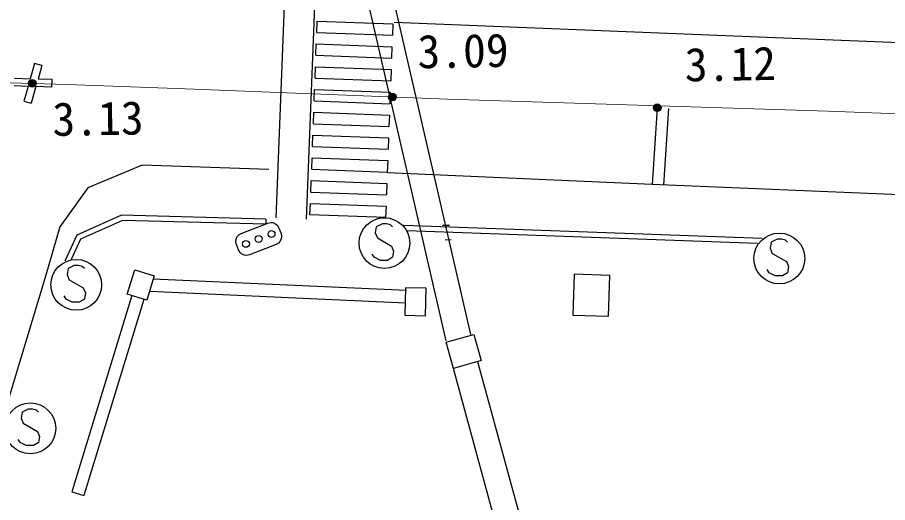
# Model space of a CAD drawing. Units: millimetres, scale not verified. Extents: x 40000 to 680000, y 20000 to 380000.
# Drawn here: x 387847 to 422126, y 267870 to 286966 of the extents above; entities that cross this region are included whole.
import ezdxf
from ezdxf.enums import TextEntityAlignment as Align

# ---------------------------------------------------------------- set-up
doc = ezdxf.new("R2010")
doc.units = ezdxf.units.MM
doc.header["$LTSCALE"] = 1000
doc.linetypes.add('CHAIN', pattern=[18.5, 12, -1.5, 3.5, -1.5])
for name, color, linetype, lineweight in [('M-BGD', 7, 'Continuous', 25), ('M-BGD-EXST', 7, 'Continuous', 25), ('M-BMK', 2, 'CHAIN', 13), ('M-STR-STRC', 7, 'Continuous', 25)]:
    doc.layers.add(name, color=color, linetype=linetype, lineweight=lineweight)
doc.styles.add('ＭＳ ゴシック', font='')
doc.styles.get('ＭＳ ゴシック').set_extended_font_data('MS Gothic')

msp = doc.modelspace()

# ---------------------------------------------------------------- linework, layer by layer
at = {"layer": 'M-BGD'}
for p, q in [((404738, 274242), (400621, 292123)), ((405710, 274480), (401595, 292348)), ((398413, 288982), (398025, 279075)), ((399613, 288935), (399224, 279028)), ((399638, 286372), (399654, 286821)), ((399654, 286821), (402634, 286711)), ((402634, 286711), (402618, 286263)), ((402687, 286778), (436229, 285430)), ((399638, 286372), (402618, 286263)), ((399605, 285475), (399621, 285924)), ((399621, 285924), (402601, 285814)), ((402601, 285814), (402585, 285365)), ((399605, 285475), (402585, 285365)), ((388525, 285158), (388353, 284549)), ((388814, 285076), (388525, 285158)), ((388814, 285076), (388662, 284539)), ((399572, 284578), (399588, 285027)), ((399588, 285027), (402568, 284917)), ((402568, 284917), (402552, 284468)), ((387729, 284570), (388353, 284549)), ((389213, 284521), (388662, 284539)), ((389203, 284221), (389213, 284521)), ((399572, 284578), (402552, 284468)), ((388269, 284252), (387719, 284270)), ((388269, 284252), (388105, 283672)), ((388578, 284241), (388393, 283590)), ((389203, 284221), (388578, 284241)), ((399539, 283681), (399555, 284129)), ((399555, 284129), (402535, 284019)), ((402535, 284019), (402519, 283571)), ((388105, 283672), (388393, 283590)), ((399539, 283681), (402519, 283571)), ((399506, 282784), (399522, 283232)), ((399522, 283232), (402502, 283122)), ((413051, 283412), (412851, 280395)), ((413500, 283382), (413300, 280365)), ((402502, 283122), (402485, 282674)), ((399506, 282784), (402485, 282674)), ((399472, 281886), (399489, 282335)), ((399489, 282335), (402469, 282225)), ((402469, 282225), (402452, 281776)), ((399472, 281886), (402452, 281776)), ((399439, 280989), (399456, 281438)), ((399456, 281438), (402436, 281328)), ((392762, 281154), (390622, 280263)), ((397758, 280984), (392762, 281154)), ((402436, 281328), (402419, 280879)), ((399439, 280989), (402419, 280879)), ((412851, 280395), (402429, 280850)), ((399406, 280092), (399423, 280541)), ((399423, 280541), (402403, 280431)), ((402403, 280431), (402386, 279982)), ((390622, 280263), (389522, 278719)), ((399406, 280092), (402386, 279982)), ((436431, 279407), (412851, 280395)), ((399373, 279195), (399390, 279643)), ((399390, 279643), (402369, 279533)), ((402369, 279533), (402353, 279085)), ((391948, 279180), (390188, 278389)), ((397637, 279030), (391948, 279180)), ((402353, 279085), (399373, 279195)), ((389522, 278719), (388969, 276818)), ((391988, 278978), (390339, 278237)), ((397632, 278831), (391988, 278978)), ((396666, 278463), (397716, 278868)), ((397637, 279030), (397632, 278831)), ((397716, 278868), (397827, 278892)), ((397827, 278892), (397916, 278888)), ((397916, 278888), (398016, 278840)), ((398016, 278840), (398092, 278782)), ((398092, 278782), (398152, 278675)), ((417181, 278268), (403070, 278777)), ((404598, 278785), (404872, 278791)), ((390188, 278389), (389716, 277368)), ((396507, 278339), (396570, 278412)), ((396570, 278412), (396666, 278463)), ((398152, 278675), (398233, 278465)), ((398233, 278465), (398256, 278344)), ((417003, 278074), (403203, 278572)), ((390339, 278237), (389971, 277442)), ((396450, 278149), (396463, 278240)), ((396473, 278027), (396450, 278149)), ((396463, 278240), (396507, 278339)), ((396554, 277817), (396473, 278027)), ((398040, 278029), (396990, 277624)), ((398138, 278086), (398040, 278029)), ((398202, 278159), (398138, 278086)), ((398243, 278252), (398202, 278159)), ((398256, 278344), (398243, 278252)), ((404935, 278212), (404698, 278203)), ((396618, 277712), (396554, 277817)), ((396690, 277653), (396618, 277712)), ((396793, 277610), (396690, 277653)), ((396879, 277600), (396793, 277610)), ((396990, 277624), (396879, 277600)), ((392172, 276072), (392468, 277037)), ((392468, 277037), (393237, 276801)), ((388969, 276818), (384102, 260783)), ((393237, 276801), (392941, 275836)), ((403169, 276220), (393196, 276668)), ((409783, 276855), (409731, 275253)), ((411183, 276810), (409783, 276855)), ((411132, 275208), (411183, 276810)), ((403141, 276324), (403115, 275241)), ((403950, 276304), (403141, 276324)), ((403923, 275221), (403950, 276304)), ((392354, 276016), (389989, 268298)), ((392941, 275836), (392172, 276072)), ((403147, 275720), (393045, 276175)), ((392832, 275869), (390468, 268151)), ((403115, 275241), (403923, 275221)), ((409731, 275253), (411132, 275208)), ((404731, 274182), (405825, 274490)), ((405825, 274490), (406115, 273457)), ((405022, 273149), (404731, 274182)), ((406115, 273457), (405022, 273149)), ((408401, 264606), (405988, 273407)), ((407374, 264570), (405022, 273149)), ((389989, 268298), (390468, 268151))]:
    msp.add_line(p, q, dxfattribs=at)
for centre, radius in [((388436, 284367), 150), ((388436, 284367), 131), ((388436, 284367), 112), ((388436, 284367), 93.8), ((388436, 284367), 75), ((388436, 284367), 56.2), ((388435, 284366), 37.5), ((388436, 284367), 18.8), ((402622, 283828), 150), ((402622, 283828), 131), ((402622, 283828), 112), ((402622, 283828), 93.8), ((402622, 283828), 75), ((402622, 283828), 56.2), ((402621, 283827), 37.5), ((402622, 283828), 18.8), ((413051, 283412), 150), ((413051, 283412), 131), ((413051, 283412), 112), ((413051, 283412), 93.8), ((413051, 283412), 75), ((413051, 283412), 56.2), ((413051, 283412), 37.5), ((413051, 283412), 18.8), ((397353, 278246), 135), ((397857, 278440), 135), ((396849, 278052), 135)]:
    msp.add_circle(centre, radius, dxfattribs=at)
at = {"layer": 'M-BGD-EXST'}
for p, q in [((401986, 278724), (401946, 278484)), ((402226, 278844), (401986, 278724)), ((402386, 278844), (402226, 278844)), ((402546, 278804), (402386, 278844)), ((402626, 278724), (402546, 278804)), ((401946, 278484), (402026, 278284)), ((402026, 278284), (402586, 277964)), ((417542, 278119), (417502, 277879)), ((417782, 278239), (417542, 278119)), ((417942, 278239), (417782, 278239)), ((418102, 278199), (417942, 278239)), ((418182, 278119), (418102, 278199)), ((402586, 277964), (402666, 277764)), ((402666, 277764), (402626, 277524)), ((417502, 277879), (417582, 277679)), ((417582, 277679), (418142, 277359)), ((401906, 277524), (401826, 277644)), ((402146, 277404), (401906, 277524)), ((402426, 277404), (402146, 277404)), ((402626, 277524), (402426, 277404)), ((418142, 277359), (418222, 277159)), ((389844, 277082), (389804, 276842)), ((390084, 277202), (389844, 277082)), ((390244, 277202), (390084, 277202)), ((390404, 277162), (390244, 277202)), ((390484, 277082), (390404, 277162)), ((417462, 276919), (417382, 277039)), ((418222, 277159), (418182, 276919)), ((389804, 276842), (389884, 276642)), ((389884, 276642), (390444, 276322)), ((417702, 276799), (417462, 276919)), ((417982, 276799), (417702, 276799)), ((418182, 276919), (417982, 276799)), ((390444, 276322), (390524, 276122)), ((389764, 275882), (389684, 276002)), ((390524, 276122), (390484, 275882)), ((390004, 275762), (389764, 275882)), ((390284, 275762), (390004, 275762)), ((390484, 275882), (390284, 275762)), ((388276, 271551), (388036, 271431)), ((388436, 271551), (388276, 271551)), ((388596, 271511), (388436, 271551)), ((388676, 271431), (388596, 271511)), ((388036, 271431), (387996, 271191)), ((387996, 271191), (388076, 270991)), ((388076, 270991), (388636, 270671)), ((388636, 270671), (388716, 270471)), ((388716, 270471), (388676, 270231)), ((387956, 270231), (387876, 270351)), ((388196, 270111), (387956, 270231)), ((388676, 270231), (388476, 270111)), ((388476, 270111), (388196, 270111))]:
    msp.add_line(p, q, dxfattribs=at)
for centre in [(402306, 278084), (417862, 277479), (390164, 276442), (388356, 270791)]:
    msp.add_circle(centre, 1000, dxfattribs=at)
at = {"layer": 'M-BMK'}
for p, q in [((384828, 284464), (389825, 284322)), ((389825, 284322), (394810, 284138)), ((394810, 284138), (399805, 283939)), ((399805, 283939), (404791, 283754)), ((404791, 283754), (409790, 283592)), ((409790, 283592), (414778, 283437)), ((414778, 283437), (419776, 283272)), ((419776, 283272), (424762, 283081))]:
    msp.add_line(p, q, dxfattribs=at)
msp.add_circle((413051, 283412), 18.8, dxfattribs=at)
at = {"layer": 'M-STR-STRC'}
for p, q in [((391948, 279180), (390188, 278389)), ((397637, 279030), (391948, 279180)), ((391988, 278978), (390339, 278237)), ((397632, 278831), (391988, 278978)), ((397637, 279030), (397632, 278831)), ((417181, 278268), (403070, 278777)), ((390188, 278389), (389716, 277368)), ((417003, 278074), (403203, 278572)), ((390339, 278237), (389971, 277442))]:
    msp.add_line(p, q, dxfattribs=at)

# ---------------------------------------------------------------- texts
at = {"layer": 'M-BGD', "style": 'ＭＳ ゴシック'}
for s, p in [('3.09', (403624, 284564)), ('3.12', (414154, 284049)), ('3.13', (389244, 281903))]:
    msp.add_text(s, height=1320, rotation=1, dxfattribs=at).set_placement(p, align=Align.BOTTOM_LEFT)

doc.saveas('drawing.dxf')
